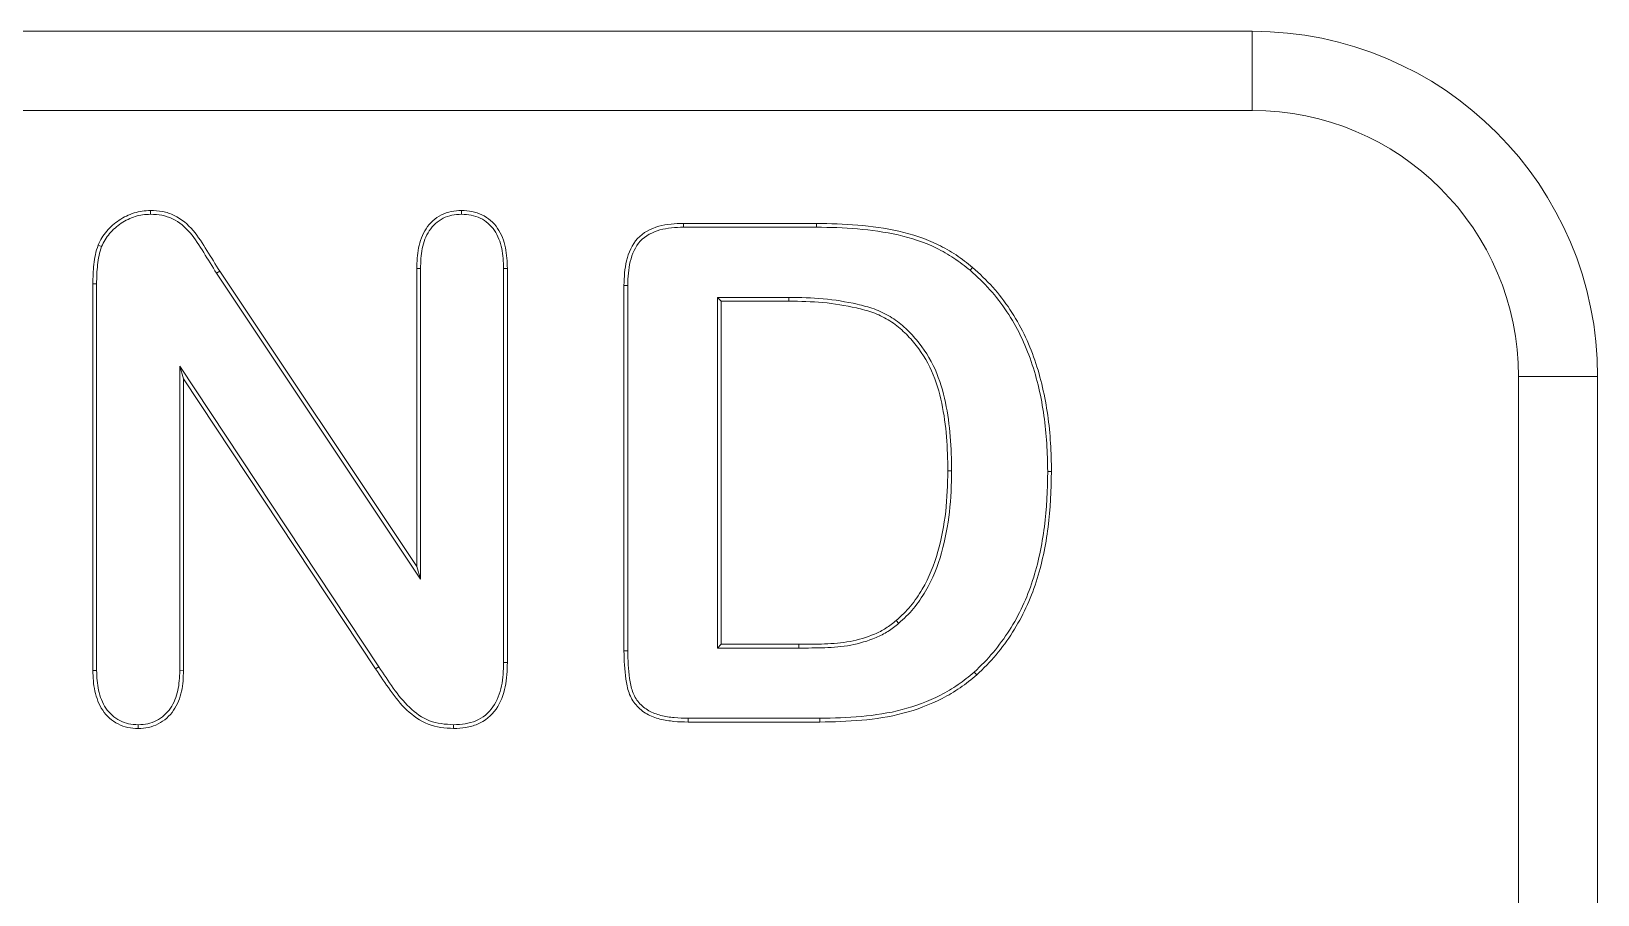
# Model space of a CAD drawing. Header units: millimetres. Extents: x 13 to 608, y 13 to 467.
# Drawn here: x 312.37 to 321.44, y 239.53 to 244.53 of the extents above; entities that cross this region are included whole.
import ezdxf

# ---------------------------------------------------------------- set-up
doc = ezdxf.new("R2010")
doc.units = ezdxf.units.MM
doc.header["$LTSCALE"] = 2.222222
doc.layers.add('Visible (ANSI)', color=7, linetype='Continuous', lineweight=9)
doc.layers.add('Visible Narrow (ANSI)', color=7, linetype='Continuous', lineweight=9)

msp = doc.modelspace()

# ---------------------------------------------------------------- linework, layer by layer
at = {"layer": 'Visible (ANSI)'}
for p, q in [((319.4366, 244.5302), (295.4366, 244.5302)), ((313.0576, 243.4708), (313.0575, 243.4927)), ((314.8587, 243.4708), (314.8587, 243.4927)), ((316.1437, 243.4177), (316.913, 243.4177)), ((316.144, 243.3958), (316.1437, 243.4177)), ((316.144, 243.3958), (316.9129, 243.3958)), ((312.775, 243.2831), (312.7546, 243.2911)), ((313.4405, 243.1287), (313.4589, 243.1405)), ((313.4589, 243.1405), (314.5991, 241.4302)), ((314.5991, 241.4302), (314.5991, 243.1564)), ((314.621, 243.156), (314.5991, 243.1564)), ((314.621, 241.3579), (314.621, 243.156)), ((315.1023, 243.156), (315.1241, 243.1564)), ((315.1023, 243.156), (315.1023, 240.875)), ((315.1241, 243.1564), (315.1241, 240.8747)), ((317.8036, 243.146), (317.8177, 243.1628)), ((312.7241, 240.829), (312.7241, 243.0673)), ((312.746, 240.8294), (312.746, 243.0672)), ((313.4405, 243.1287), (314.621, 241.3579)), ((315.7991, 240.9421), (315.7991, 243.0591)), ((315.821, 243.0588), (315.7991, 243.0591)), ((315.821, 240.9423), (315.821, 243.0588)), ((316.3398, 242.9896), (316.3398, 240.9583)), ((316.7544, 242.9896), (316.3398, 242.9896)), ((316.3398, 242.9896), (316.3616, 242.9677)), ((316.7542, 242.9677), (316.3616, 242.9677)), ((316.3616, 242.9677), (316.3616, 240.9802)), ((313.2273, 242.5904), (313.2491, 242.5177)), ((313.2273, 242.5904), (313.2273, 240.8276)), ((314.3794, 240.8494), (313.2273, 242.5904)), ((314.3613, 240.8372), (313.2491, 242.5177)), ((313.2491, 242.5177), (313.2491, 240.8273)), ((321.4366, 236.5302), (321.4366, 242.5302)), ((317.696, 241.9849), (317.6741, 241.9851)), ((318.2523, 241.981), (318.2741, 241.981)), ((314.621, 241.3579), (314.5991, 241.4302)), ((317.3897, 241.1014), (317.3753, 241.1179)), ((316.3398, 240.9583), (316.3616, 240.9802)), ((316.3398, 240.9583), (316.8123, 240.9583)), ((316.3616, 240.9802), (316.8122, 240.9802)), ((315.1023, 240.875), (315.1241, 240.8747)), ((312.746, 240.8294), (312.7241, 240.829)), ((313.2273, 240.8276), (313.2491, 240.8273)), ((317.8272, 240.819), (317.8417, 240.8026)), ((312.9866, 240.5146), (312.9866, 240.4927)), ((314.8131, 240.5146), (314.813, 240.4927)), ((316.9329, 240.5302), (316.17, 240.5302)), ((316.9328, 240.5521), (316.1702, 240.5521))]:
    msp.add_line(p, q, dxfattribs=at)
msp.add_arc((319.4366, 242.5302), 2, 0, 90, dxfattribs=at)
for points, knots in [([(312.7546, 243.2911), (312.7613, 243.3058), (312.7679, 243.3204), (312.7844, 243.3478), (312.7942, 243.3607), (312.8253, 243.3976), (312.8495, 243.4189), (312.9032, 243.4541), (312.9321, 243.4687), (312.9933, 243.4882), (313.0255, 243.4914), (313.0575, 243.4927)], [0, 0, 0, 0, 0.0000478526, 0.0000478526, 0.0000957053, 0.0000957053, 0.0001914105, 0.0001914105, 0.0002871158, 0.0002871158, 0.000382821, 0.000382821, 0.000382821, 0.000382821]), ([(312.775, 243.2831), (312.7815, 243.2974), (312.7877, 243.3108), (312.8023, 243.3352), (312.8114, 243.3472), (312.841, 243.3823), (312.8628, 243.4015), (312.9139, 243.435), (312.9409, 243.4486), (312.9975, 243.4666), (313.0258, 243.4694), (313.0576, 243.4708)], [0, 0, 0, 0, 0.0000436925, 0.0000436925, 0.0000884857, 0.0000884857, 0.0001780721, 0.0001780721, 0.0002676584, 0.0002676584, 0.000356421, 0.000356421, 0.000356421, 0.000356421]), ([(313.0575, 243.4927), (313.0812, 243.4917), (313.1048, 243.4908), (313.1509, 243.4821), (313.1735, 243.4743), (313.2374, 243.4438), (313.2736, 243.4122), (313.335, 243.3408), (313.3595, 243.3003), (313.4094, 243.2206), (313.4342, 243.1806), (313.4589, 243.1405)], [0, 0, 0, 0, 0.0000701281, 0.0000701281, 0.0001402563, 0.0001402563, 0.0002805126, 0.0002805126, 0.0004207689, 0.0004207689, 0.0005610252, 0.0005610252, 0.0005610252, 0.0005610252]), ([(313.0576, 243.4708), (313.0809, 243.4699), (313.1031, 243.4689), (313.1448, 243.461), (313.1656, 243.4538), (313.2249, 243.4255), (313.2584, 243.3964), (313.317, 243.3281), (313.341, 243.2887), (313.3909, 243.209), (313.4156, 243.1691), (313.4403, 243.129), (313.4404, 243.1289), (313.4404, 243.1288), (313.4405, 243.1287)], [0, 0, 0, 0, 0.0000664142, 0.0000664142, 0.0001336767, 0.0001336767, 0.0002682016, 0.0002682016, 0.0004027266, 0.0004027266, 0.0005372515, 0.0005372515, 0.0005372515, 0.000537611, 0.000537611, 0.000537611, 0.000537611]), ([(314.5991, 243.1564), (314.6005, 243.1963), (314.6021, 243.2366), (314.6181, 243.3152), (314.6319, 243.3537), (314.676, 243.4207), (314.7064, 243.4488), (314.7602, 243.476), (314.7793, 243.4827), (314.8186, 243.4907), (314.8387, 243.4917), (314.8587, 243.4927)], [0, 0, 0, 0, 0.0001192666, 0.0001192666, 0.0002385333, 0.0002385333, 0.0003577999, 0.0003577999, 0.0004174332, 0.0004174332, 0.0004770665, 0.0004770665, 0.0004770665, 0.0004770665]), ([(314.621, 243.156), (314.6224, 243.1959), (314.624, 243.2344), (314.6391, 243.3088), (314.652, 243.3445), (314.6924, 243.4058), (314.7197, 243.431), (314.7684, 243.4556), (314.7857, 243.4617), (314.8206, 243.4688), (314.839, 243.4698), (314.8587, 243.4708)], [0, 0, 0, 0, 0.0001110201, 0.0001110201, 0.0002223772, 0.0002223772, 0.0003337342, 0.0003337342, 0.0003894127, 0.0003894127, 0.000444114, 0.000444114, 0.000444114, 0.000444114]), ([(314.8587, 243.4927), (314.879, 243.4917), (314.8992, 243.4907), (314.939, 243.4832), (314.9585, 243.4768), (315.0132, 243.4503), (315.0445, 243.4224), (315.0901, 243.3554), (315.1048, 243.3168), (315.1212, 243.2374), (315.1228, 243.1967), (315.1241, 243.1564)], [0, 0, 0, 0, 0.0000601705, 0.0000601705, 0.0001203411, 0.0001203411, 0.0002406822, 0.0002406822, 0.0003610232, 0.0003610232, 0.0004813643, 0.0004813643, 0.0004813643, 0.0004813643]), ([(314.8587, 243.4708), (314.8787, 243.4698), (314.8974, 243.4688), (314.933, 243.4621), (314.9507, 243.4563), (315.0002, 243.4323), (315.0283, 243.4072), (315.0701, 243.3459), (315.0838, 243.3102), (315.0993, 243.2353), (315.1009, 243.1963), (315.1023, 243.156)], [0, 0, 0, 0, 0.0000549106, 0.0000549106, 0.0001107947, 0.0001107947, 0.000222563, 0.000222563, 0.0003343313, 0.0003343313, 0.0004457575, 0.0004457575, 0.0004457575, 0.0004457575]), ([(315.7991, 243.0591), (315.8006, 243.107), (315.8029, 243.1553), (315.8256, 243.2486), (315.8449, 243.2945), (315.9105, 243.3648), (315.9548, 243.3878), (316.0473, 243.4138), (316.0959, 243.4162), (316.1437, 243.4177)], [0, 0, 0, 0, 0.0001429861, 0.0001429861, 0.0002859722, 0.0002859722, 0.0004289584, 0.0004289584, 0.0005719445, 0.0005719445, 0.0005719445, 0.0005719445]), ([(316.913, 243.4177), (316.9931, 243.4165), (317.0732, 243.4149), (317.2328, 243.401), (317.3124, 243.3899), (317.4688, 243.3552), (317.5453, 243.3297), (317.6534, 243.277), (317.6883, 243.2571), (317.7548, 243.2125), (317.7863, 243.1876), (317.8177, 243.1628)], [0, 0, 0, 0, 0.0002404949, 0.0002404949, 0.0004809898, 0.0004809898, 0.0007214847, 0.0007214847, 0.0008417322, 0.0008417322, 0.0009619796, 0.0009619796, 0.0009619796, 0.0009619796]), ([(315.821, 243.0588), (315.8225, 243.1067), (315.8248, 243.1525), (315.8463, 243.2411), (315.8643, 243.2832), (315.9231, 243.3463), (315.9636, 243.3675), (316.0503, 243.3919), (316.0962, 243.3943), (316.144, 243.3958)], [0, 0, 0, 0, 0.0001347563, 0.0001347563, 0.0002698244, 0.0002698244, 0.0004048925, 0.0004048925, 0.0005396419, 0.0005396419, 0.0005396419, 0.0005396419]), ([(316.9129, 243.3958), (316.9929, 243.3947), (317.0722, 243.393), (317.2301, 243.3793), (317.309, 243.3682), (317.4627, 243.3342), (317.5375, 243.3092), (317.6429, 243.2578), (317.677, 243.2384), (317.7415, 243.195), (317.7723, 243.1708), (317.8036, 243.146)], [0, 0, 0, 0, 0.0002367225, 0.0002367225, 0.0004735991, 0.0004735991, 0.0007104757, 0.0007104757, 0.0008289141, 0.0008289141, 0.0009466893, 0.0009466893, 0.0009466893, 0.0009466893]), ([(312.7241, 243.0673), (312.7245, 243.1052), (312.7256, 243.143), (312.7322, 243.1994), (312.7348, 243.2182), (312.7428, 243.2551), (312.7487, 243.2731), (312.7546, 243.2911)], [0, 0, 0, 0, 0.0001136433, 0.0001136433, 0.0001704649, 0.0001704649, 0.0002272865, 0.0002272865, 0.0002272865, 0.0002272865]), ([(312.746, 243.0672), (312.7464, 243.1052), (312.7474, 243.1413), (312.7539, 243.1963), (312.7565, 243.2147), (312.7639, 243.249), (312.7692, 243.2654), (312.775, 243.2831)], [0, 0, 0, 0, 0.0001101266, 0.0001101266, 0.0001652415, 0.0001652415, 0.0002192176, 0.0002192176, 0.0002192176, 0.0002192176]), ([(317.8036, 243.146), (317.8441, 243.1099), (317.8828, 243.0736), (317.9538, 242.9939), (317.9863, 242.9512), (318.0455, 242.8619), (318.0723, 242.8152), (318.1192, 242.7191), (318.139, 242.6688), (318.1922, 242.5168), (318.2152, 242.4109), (318.2465, 242.1974), (318.2512, 242.0897), (318.2523, 241.981)], [0, 0, 0, 0, 0.000159569, 0.000159569, 0.000319797, 0.000319797, 0.000480024, 0.000480024, 0.000640252, 0.000640252, 0.000960707, 0.000960707, 0.001280906, 0.001280906, 0.001280906, 0.001280906]), ([(317.8177, 243.1628), (317.8583, 243.1264), (317.8983, 243.0891), (317.9709, 243.0076), (318.004, 242.9641), (318.0643, 242.8732), (318.0915, 242.8258), (318.1394, 242.7277), (318.1594, 242.6768), (318.2135, 242.5224), (318.2367, 242.4152), (318.2683, 242.1993), (318.2731, 242.09), (318.2741, 241.981)], [0, 0, 0, 0, 0.000162478, 0.000162478, 0.000324956, 0.000324956, 0.000487435, 0.000487435, 0.000649913, 0.000649913, 0.000974869, 0.000974869, 0.001299826, 0.001299826, 0.001299826, 0.001299826]), ([(317.6741, 241.9851), (317.6738, 242.0507), (317.672, 242.1162), (317.661, 242.247), (317.6523, 242.3121), (317.6254, 242.4406), (317.6066, 242.5038), (317.5533, 242.6237), (317.517, 242.6792), (317.4543, 242.755), (317.4318, 242.779), (317.3831, 242.823), (317.3564, 242.8423), (317.3003, 242.8764), (317.2707, 242.8909), (317.2087, 242.9124), (317.177, 242.9209), (317.0811, 242.943), (317.0161, 242.9532), (316.8855, 242.9655), (316.8198, 242.9668), (316.7542, 242.9677)], [0, 0, 0, 0, 0.000195645, 0.000195645, 0.000391291, 0.000391291, 0.000586936, 0.000586936, 0.000782581, 0.000782581, 0.000880404, 0.000880404, 0.000978227, 0.000978227, 0.001076049, 0.001076049, 0.001173872, 0.001173872, 0.001369517, 0.001369517, 0.001565163, 0.001565163, 0.001565163, 0.001565163]), ([(317.696, 241.9849), (317.696, 241.985), (317.696, 241.9851), (317.696, 241.9852), (317.6957, 242.0507), (317.6938, 242.1176), (317.6828, 242.2493), (317.6738, 242.3157), (317.6467, 242.4459), (317.6275, 242.5106), (317.5724, 242.6347), (317.5351, 242.6916), (317.4705, 242.7697), (317.4475, 242.7943), (317.3967, 242.8401), (317.3689, 242.8604), (317.3106, 242.8957), (317.2791, 242.9111), (317.2147, 242.9335), (317.1824, 242.9421), (317.0848, 242.9645), (317.0191, 242.9749), (316.8866, 242.9874), (316.82, 242.9887), (316.7545, 242.9896), (316.7545, 242.9896), (316.7544, 242.9896), (316.7544, 242.9896)], [0, 0, 0, 0, 0.000000248, 0.000000248, 0.000000248, 0.000199985, 0.000199985, 0.000399723, 0.000399723, 0.000599461, 0.000599461, 0.000799198, 0.000799198, 0.000899067, 0.000899067, 0.000998936, 0.000998936, 0.001098805, 0.001098805, 0.001198674, 0.001198674, 0.001398411, 0.001398411, 0.001598149, 0.001598149, 0.001598149, 0.001598298, 0.001598298, 0.001598298, 0.001598298]), ([(317.3753, 241.1179), (317.4045, 241.1445), (317.4336, 241.1713), (317.4839, 241.232), (317.5059, 241.265), (317.5658, 241.3671), (317.5958, 241.4408), (317.6385, 241.5927), (317.6527, 241.6705), (317.6707, 241.8273), (317.6728, 241.9062), (317.6741, 241.9851)], [0, 0, 0, 0, 0.0001176418, 0.0001176418, 0.0002352835, 0.0002352835, 0.0004705671, 0.0004705671, 0.0007058506, 0.0007058506, 0.0009411341, 0.0009411341, 0.0009411341, 0.0009411341]), ([(317.3897, 241.1014), (317.3898, 241.1015), (317.3899, 241.1016), (317.3901, 241.1017), (317.4191, 241.1282), (317.4494, 241.1561), (317.5018, 241.2192), (317.5243, 241.2531), (317.5857, 241.3577), (317.6165, 241.4334), (317.6599, 241.5882), (317.6743, 241.667), (317.6926, 241.8258), (317.6947, 241.906), (317.696, 241.9847), (317.696, 241.9848), (317.696, 241.9849), (317.696, 241.9849)], [0, 0, 0, 0, 0.0000005226, 0.0000005226, 0.0000005226, 0.0001203431, 0.0001203431, 0.0002401636, 0.0002401636, 0.0004798045, 0.0004798045, 0.0007194455, 0.0007194455, 0.0009590864, 0.0009590864, 0.0009590864, 0.0009593339, 0.0009593339, 0.0009593339, 0.0009593339]), ([(318.2523, 241.981), (318.2508, 241.8733), (318.247, 241.7668), (318.219, 241.5551), (318.198, 241.4501), (318.1324, 241.2481), (318.0873, 241.1509), (318.0025, 241.0168), (317.9707, 240.9741), (317.9031, 240.8929), (317.8661, 240.8562), (317.8272, 240.819)], [0, 0, 0, 0, 0.000317302, 0.000317302, 0.00063486, 0.00063486, 0.000952418, 0.000952418, 0.001111198, 0.001111198, 0.001269229, 0.001269229, 0.001269229, 0.001269229]), ([(318.2741, 241.981), (318.2726, 241.8731), (318.2688, 241.7651), (318.2406, 241.5512), (318.2194, 241.4449), (318.1526, 241.2397), (318.1069, 241.141), (318.0205, 241.0042), (317.9882, 240.9609), (317.9191, 240.8779), (317.8807, 240.8399), (317.8417, 240.8026)], [0, 0, 0, 0, 0.000321976, 0.000321976, 0.000643953, 0.000643953, 0.000965929, 0.000965929, 0.001126917, 0.001126917, 0.001287905, 0.001287905, 0.001287905, 0.001287905]), ([(316.8122, 240.9802), (316.8617, 240.9805), (316.9111, 240.9806), (317.01, 240.9843), (317.0595, 240.9878), (317.1567, 241.0064), (317.2045, 241.0203), (317.2728, 241.0492), (317.2949, 241.0605), (317.3369, 241.0866), (317.3563, 241.1021), (317.3753, 241.1179)], [0, 0, 0, 0, 0.0001485258, 0.0001485258, 0.0002970516, 0.0002970516, 0.0004455774, 0.0004455774, 0.0005198403, 0.0005198403, 0.0005941032, 0.0005941032, 0.0005941032, 0.0005941032]), ([(316.8123, 240.9583), (316.8123, 240.9583), (316.8124, 240.9583), (316.8124, 240.9583), (316.8618, 240.9586), (316.9114, 240.9588), (317.0113, 240.9625), (317.0621, 240.966), (317.1622, 240.9852), (317.2112, 240.9994), (317.2822, 241.0295), (317.3054, 241.0412), (317.3496, 241.0687), (317.3704, 241.0853), (317.3893, 241.101), (317.3894, 241.1012), (317.3896, 241.1013), (317.3897, 241.1014)], [0, 0, 0, 0, 0.0000000762, 0.0000000762, 0.0000000762, 0.0001523709, 0.0001523709, 0.0003046657, 0.0003046657, 0.0004569605, 0.0004569605, 0.0005331079, 0.0005331079, 0.0006092553, 0.0006092553, 0.0006092553, 0.0006097863, 0.0006097863, 0.0006097863, 0.0006097863]), ([(315.1241, 240.8747), (315.123, 240.8279), (315.1212, 240.7807), (315.1016, 240.6888), (315.0852, 240.6438), (315.0322, 240.5662), (314.9942, 240.5357), (314.9291, 240.5083), (314.9063, 240.5018), (314.86, 240.4945), (314.8365, 240.4936), (314.813, 240.4927)], [0, 0, 0, 0, 0.0001397289, 0.0001397289, 0.0002794578, 0.0002794578, 0.0004191867, 0.0004191867, 0.0004890511, 0.0004890511, 0.0005589156, 0.0005589156, 0.0005589156, 0.0005589156]), ([(315.1023, 240.875), (315.1011, 240.8281), (315.0994, 240.783), (315.0807, 240.6955), (315.065, 240.653), (315.0163, 240.5817), (314.9825, 240.5545), (314.9222, 240.5292), (314.9011, 240.5231), (314.8586, 240.5164), (314.8363, 240.5155), (314.8131, 240.5146)], [0, 0, 0, 0, 0.000131431, 0.000131431, 0.0002631085, 0.0002631085, 0.000394786, 0.000394786, 0.0004606247, 0.0004606247, 0.0005255954, 0.0005255954, 0.0005255954, 0.0005255954]), ([(316.17, 240.5302), (316.1428, 240.5306), (316.1155, 240.531), (316.0613, 240.5364), (316.0343, 240.5409), (315.9812, 240.5537), (315.9553, 240.5631), (315.9081, 240.5905), (315.8867, 240.6081), (315.8512, 240.6495), (315.8376, 240.6737), (315.8194, 240.7252), (315.8145, 240.7522), (315.8021, 240.833), (315.8, 240.8876), (315.7991, 240.9421)], [0, 0, 0, 0, 0.0000808773, 0.0000808773, 0.0001617545, 0.0001617545, 0.0002426318, 0.0002426318, 0.000323509, 0.000323509, 0.0004043863, 0.0004043863, 0.0004852635, 0.0004852635, 0.000647018, 0.000647018, 0.000647018, 0.000647018]), ([(316.1702, 240.5521), (316.1429, 240.5525), (316.1165, 240.5529), (316.0645, 240.5581), (316.0381, 240.5625), (315.9877, 240.5747), (315.9641, 240.5833), (315.9212, 240.6081), (315.9016, 240.6243), (315.8696, 240.6617), (315.8574, 240.6832), (315.8408, 240.7303), (315.836, 240.7562), (315.8239, 240.8349), (315.8219, 240.8878), (315.821, 240.9423)], [0, 0, 0, 0, 0.0000763519, 0.0000763519, 0.0001528616, 0.0001528616, 0.0002293713, 0.0002293713, 0.000305881, 0.000305881, 0.0003823906, 0.0003823906, 0.0004589003, 0.0004589003, 0.0006117561, 0.0006117561, 0.0006117561, 0.0006117561]), ([(312.9866, 240.4927), (312.9665, 240.4936), (312.9464, 240.4946), (312.9071, 240.5027), (312.888, 240.5097), (312.8345, 240.5374), (312.8034, 240.5649), (312.7588, 240.6318), (312.7446, 240.6701), (312.7273, 240.7486), (312.7254, 240.7889), (312.7241, 240.829)], [0, 0, 0, 0, 0.0000596557, 0.0000596557, 0.0001193115, 0.0001193115, 0.000238623, 0.000238623, 0.0003579345, 0.0003579345, 0.000477246, 0.000477246, 0.000477246, 0.000477246]), ([(312.9866, 240.5146), (312.9668, 240.5155), (312.9485, 240.5165), (312.9136, 240.5237), (312.8964, 240.5299), (312.8479, 240.5551), (312.8197, 240.58), (312.779, 240.641), (312.7655, 240.6769), (312.7491, 240.7511), (312.7473, 240.7893), (312.746, 240.8294)], [0, 0, 0, 0, 0.0000543608, 0.0000543608, 0.0001097029, 0.0001097029, 0.0002203873, 0.0002203873, 0.0003310717, 0.0003310717, 0.0004414346, 0.0004414346, 0.0004414346, 0.0004414346]), ([(313.2273, 240.8276), (313.2259, 240.7878), (313.2242, 240.7494), (313.2083, 240.6758), (313.1943, 240.6407), (313.1526, 240.5803), (313.1248, 240.5552), (313.0764, 240.5302), (313.0592, 240.5239), (313.0245, 240.5166), (313.0064, 240.5156), (312.9866, 240.5146)], [0, 0, 0, 0, 0.0001107433, 0.0001107433, 0.0002218308, 0.0002218308, 0.0003329182, 0.0003329182, 0.000388462, 0.000388462, 0.0004430177, 0.0004430177, 0.0004430177, 0.0004430177]), ([(313.2491, 240.8273), (313.2478, 240.7874), (313.2461, 240.7472), (313.2292, 240.669), (313.2142, 240.631), (313.1687, 240.5651), (313.1382, 240.5375), (313.0848, 240.5099), (313.0658, 240.503), (313.0267, 240.4947), (313.0067, 240.4937), (312.9866, 240.4927)], [0, 0, 0, 0, 0.0001189992, 0.0001189992, 0.0002379983, 0.0002379983, 0.0003569975, 0.0003569975, 0.000416497, 0.000416497, 0.0004759966, 0.0004759966, 0.0004759966, 0.0004759966]), ([(314.813, 240.4927), (314.7635, 240.495), (314.7127, 240.4994), (314.6194, 240.5352), (314.5783, 240.5652), (314.5059, 240.634), (314.4747, 240.6731), (314.417, 240.7545), (314.3895, 240.7961), (314.3613, 240.8372)], [0, 0, 0, 0, 0.0001484828, 0.0001484828, 0.0002969656, 0.0002969656, 0.0004454484, 0.0004454484, 0.0005939312, 0.0005939312, 0.0005939312, 0.0005939312]), ([(314.8131, 240.5146), (314.7638, 240.5169), (314.717, 240.5212), (314.6306, 240.5544), (314.592, 240.5824), (314.5224, 240.6486), (314.4921, 240.6864), (314.4353, 240.7665), (314.4075, 240.8084), (314.3794, 240.8494)], [0, 0, 0, 0, 0.0001427234, 0.0001427234, 0.000286338, 0.000286338, 0.0004299527, 0.0004299527, 0.0005733948, 0.0005733948, 0.0005733948, 0.0005733948]), ([(317.8272, 240.819), (317.7961, 240.7932), (317.7659, 240.7688), (317.7005, 240.7246), (317.6664, 240.7041), (317.561, 240.6502), (317.4858, 240.622), (317.2556, 240.5614), (317.0933, 240.5539), (316.9328, 240.5521)], [0, 0, 0, 0, 0.0001182246, 0.0001182246, 0.0002371964, 0.0002371964, 0.00047514, 0.00047514, 0.0009509064, 0.0009509064, 0.0009509064, 0.0009509064]), ([(317.8417, 240.8026), (317.8106, 240.7768), (317.7791, 240.7513), (317.712, 240.706), (317.6773, 240.6851), (317.5692, 240.6298), (317.4929, 240.6013), (317.2581, 240.5394), (317.0941, 240.532), (316.9329, 240.5302)], [0, 0, 0, 0, 0.0001208843, 0.0001208843, 0.0002417686, 0.0002417686, 0.0004835371, 0.0004835371, 0.0009670742, 0.0009670742, 0.0009670742, 0.0009670742])]:
    msp.add_open_spline(points, degree=3, knots=knots, dxfattribs=at)
at = {"layer": 'Visible Narrow (ANSI)'}
for p, q in [((319.4366, 244.0719), (319.4366, 244.5302)), ((319.4366, 244.0719), (295.4366, 244.0719)), ((316.9129, 243.3958), (316.913, 243.4177)), ((312.746, 243.0672), (312.7241, 243.0673)), ((316.7544, 242.9896), (316.7542, 242.9677)), ((320.9784, 236.5302), (320.9784, 242.5302)), ((320.9784, 242.5302), (321.4366, 242.5302)), ((316.8123, 240.9583), (316.8122, 240.9802)), ((315.821, 240.9423), (315.7991, 240.9421)), ((314.3794, 240.8494), (314.3613, 240.8372)), ((316.1702, 240.5521), (316.17, 240.5302)), ((316.9328, 240.5521), (316.9329, 240.5302))]:
    msp.add_line(p, q, dxfattribs=at)
msp.add_arc((319.4366, 242.5302), 1.5417, 0, 90, dxfattribs=at)

doc.saveas('drawing.dxf')
